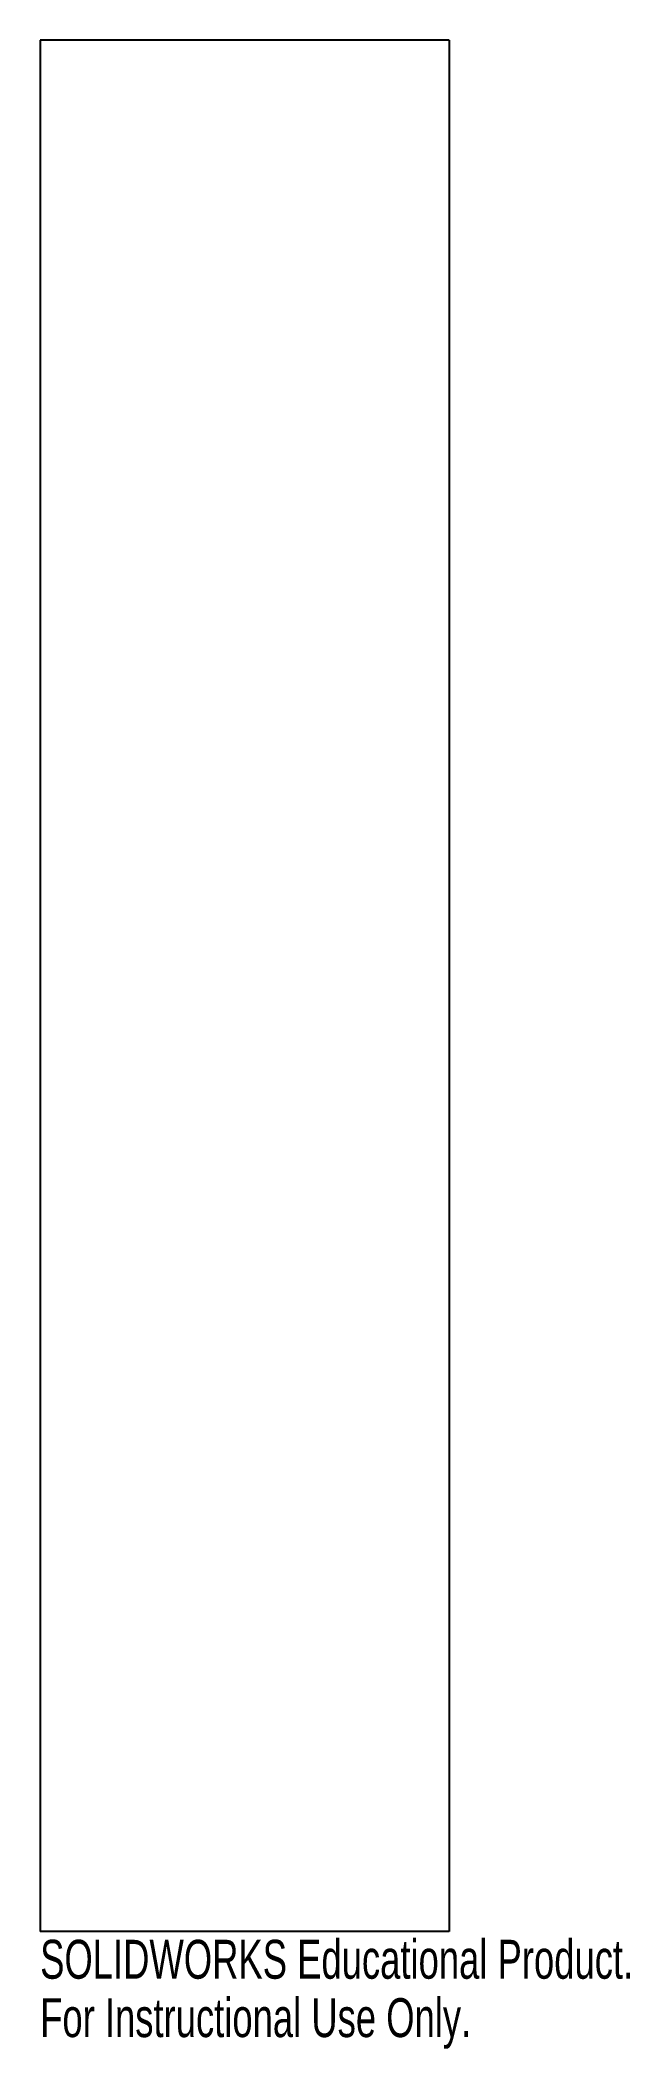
# Model space of a CAD drawing. Header units: inches. Extents: x -13.25 to -10.37, y -0.57 to 9.25.
import ezdxf

# ---------------------------------------------------------------- set-up
doc = ezdxf.new("R2010")
doc.units = ezdxf.units.IN
doc.header["$MEASUREMENT"] = 0
doc.styles.add('SLDTEXTSTYLE0', font='TXT', dxfattribs={"width": 0.7})

msp = doc.modelspace()

# ---------------------------------------------------------------- linework, layer by layer
at = {"color": 7, "linetype": 'Continuous', "lineweight": 25}
for p, q in [((-13.25, 9.25), (-13.25, 0)), ((-11.25, 9.25), (-13.25, 9.25)), ((-11.25, 9.25), (-11.25, 0)), ((-11.25, 0), (-13.25, 0))]:
    msp.add_line(p, q, dxfattribs=at)

# ---------------------------------------------------------------- texts
at = {"color": 7, "linetype": 'Continuous', "char_height": 0.1903, "attachment_point": 1, "style": 'SLDTEXTSTYLE0'}
for s, insert in [('SOLIDWORKS Educational Product.', (-13.25, -0.0401)), ('For Instructional Use Only.', (-13.25, -0.3256))]:
    msp.add_mtext(s, dxfattribs=dict(at, insert=insert))

doc.saveas('drawing.dxf')
